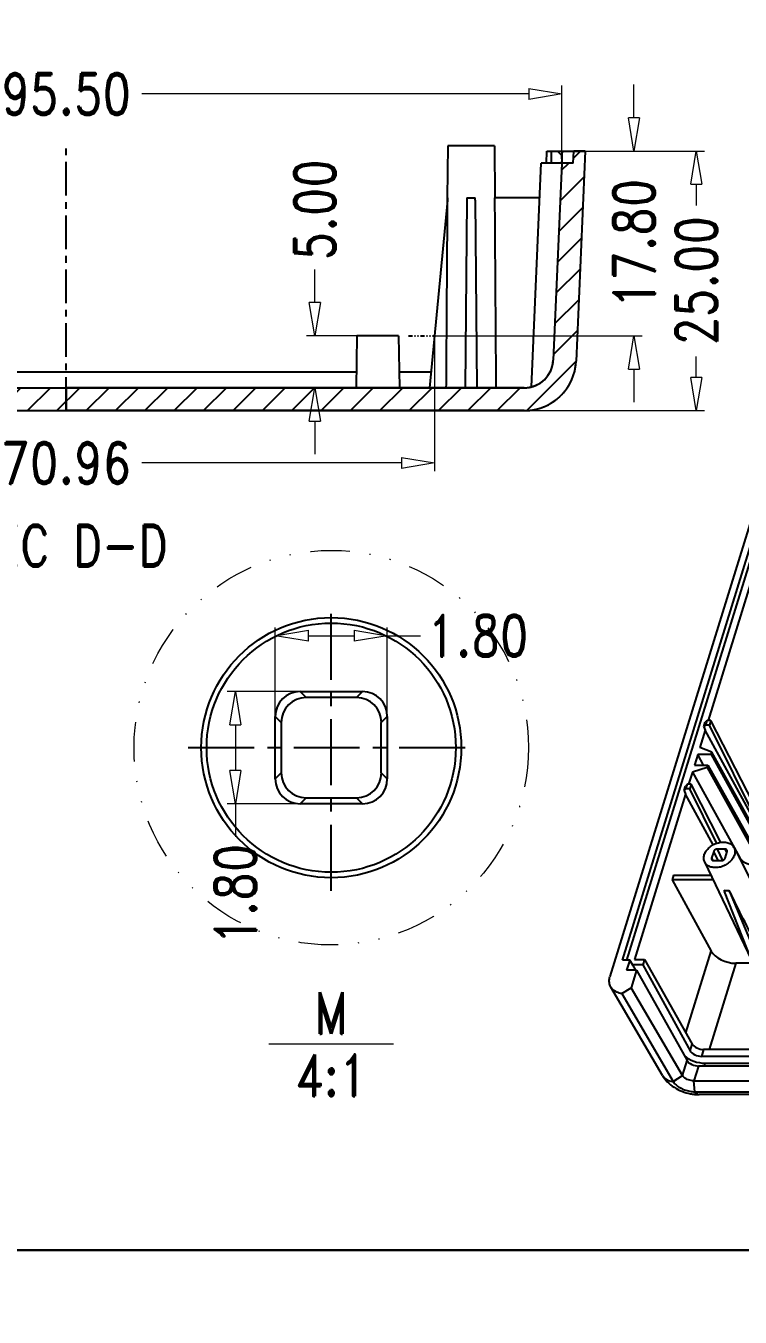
# Model space of a CAD drawing. Header units: millimetres. Extents: x 780 to 1231, y 190 to 834.
# Drawn here: x 849.1 to 917.9, y 505.5 to 629.8 of the extents above; entities that cross this region are included whole.
import ezdxf
from ezdxf.enums import TextEntityAlignment as Align

# ---------------------------------------------------------------- set-up
doc = ezdxf.new("R2010")
doc.units = ezdxf.units.MM
doc.linetypes.add('CENTER', pattern=[50.8, 31.75, -6.35, 6.35, -6.35])
doc.linetypes.add('DIVIDE', pattern=[31.75, 12.7, -6.35, 0, -6.35, 0, -6.35])
doc.layers.add('dim', color=3, linetype='Continuous', lineweight=9)
doc.layers.add('hatch', color=56, linetype='Continuous', lineweight=9)
doc.styles.add('LongTou', font='romand.shx', dxfattribs={"width": 0.8, "bigfont": 'whgdtxt.shx'})
doc.dimstyles.new('YanXiu', dxfattribs={"dimtxt": 2.5, "dimasz": 2.2, "dimexe": 1, "dimexo": 0, "dimgap": 0.66, "dimtad": 0, "dimzin": 1, "dimdsep": 46, "dimtxsty": 'LongTou', "dimblk": 'CLOSEDBLANK', "dimcen": 0, "dimclrd": 256, "dimclre": 131, "dimclrt": 42, "dimazin": 0, "dimtfac": 1, "dimtofl": 0, "dimtmove": 0, "dimatfit": 3, "dimldrblk": 'CLOSEDBLANK', "dimfxl": 1, "dimlwd": 5, "dimlwe": 5, "dimarcsym": 0})

# ---------------------------------------------------------------- blocks, each defined once
blk = doc.blocks.new('*u460')
at = {"color": 7}
for p, q in [((-29.61, 68.83), (-67.86, -54.93)), ((-66.14, -52.66), (-29.3, 66.56)), ((-65.51, -52.66), (-28.91, 65.8)), ((-47.76, 1.53), (-54.32, -19.68)), ((-54.74, -21.03), (-55.47, -23.41)), ((-54.94, -20.56), (-54.74, -19.93)), ((-54.94, -20.56), (-54.68, -20.31)), ((-54.94, -20.56), (-54.74, -21.03)), ((-54.48, -19.68), (-54.74, -19.93)), ((-48.23, -32.96), (-54.74, -21.03)), ((-54.68, -20.31), (-54.48, -19.68)), ((-54.16, -20.31), (-54.68, -20.31)), ((-53.97, -19.68), (-54.48, -19.68)), ((-53.97, -19.68), (-54.16, -20.31)), ((-47.51, -33.74), (-54.16, -20.31)), ((-47.23, -32.82), (-53.97, -19.68)), ((-55.77, -24.37), (-56.22, -25.82)), ((-54.97, -25.82), (-55.77, -24.37)), ((-53.92, -24.37), (-55.77, -24.37)), ((-53.82, -24.04), (-55.47, -23.41)), ((-53.92, -24.37), (-53.82, -24.04)), ((-53.92, -24.37), (-46.5, -37.84)), ((-46.38, -37.45), (-53.82, -24.04)), ((-54.47, -26.16), (-56.51, -26.78)), ((-56.22, -25.82), (-54.37, -25.82)), ((-54.47, -26.16), (-54.37, -25.82)), ((-54.47, -26.16), (-47.03, -39.56)), ((-54.37, -25.82), (-46.91, -39.17)), ((-56.51, -26.78), (-57.03, -28.46)), ((-56.51, -26.78), (-49.96, -38.58)), ((-57.45, -29.81), (-64.49, -52.58)), ((-57.65, -29.33), (-57.45, -28.7)), ((-57.65, -29.33), (-57.39, -29.08)), ((-57.65, -29.33), (-57.45, -29.81)), ((-57.2, -28.46), (-57.45, -28.7)), ((-53.64, -36.79), (-57.45, -29.81)), ((-57.39, -29.08), (-57.2, -28.46)), ((-56.87, -29.08), (-57.39, -29.08)), ((-56.68, -28.46), (-57.2, -28.46)), ((-56.68, -28.46), (-56.87, -29.08)), ((-53.16, -36.59), (-56.87, -29.08)), ((-52.58, -36.45), (-56.68, -28.46)), ((-50.78, -37.17), (-47.92, -42.82)), ((-53.57, -37.7), (-53.86, -38.64)), ((-53.86, -38.64), (-53.71, -38.93)), ((-53.59, -38.96), (-52.48, -38.96)), ((-52.94, -38.96), (-53.57, -37.7)), ((-53.11, -37.39), (-52.36, -38.94)), ((-52, -37.39), (-53.11, -37.39)), ((-52.02, -38.64), (-51.73, -37.7)), ((-51.78, -37.85), (-52, -37.39)), ((-50, -38.71), (-49.96, -38.58)), ((-54.82, -39.15), (-48.39, -52.68)), ((-59.1, -40.97), (-59.29, -41.59)), ((-59.29, -41.59), (-53.93, -51.41)), ((-53.66, -41.59), (-59.29, -41.59)), ((-59.1, -40.97), (-53.96, -40.97)), ((-52.18, -43.03), (-52.11, -43.2)), ((-52.18, -43.05), (-52.11, -43.2)), ((-52.12, -43.2), (-47.17, -55.79)), ((-51.38, -43.2), (-46.14, -55.79)), ((-57.41, -62.67), (-53.93, -51.41)), ((-65.13, -52.66), (-66.14, -52.66)), ((-65.13, -52.66), (-65.56, -54.06)), ((-64.72, -53.33), (-65.13, -52.66)), ((-64.49, -52.58), (-63.11, -52.58)), ((-63.11, -52.58), (-63.33, -53.32)), ((-63.11, -52.58), (-56.54, -64.21)), ((-50.54, -53.09), (-54.21, -64.97)), ((-48.23, -53.09), (-50.54, -53.09)), ((-64.18, -54.06), (-65.56, -54.06)), ((-64.18, -54.06), (-64.93, -56.48)), ((-63.33, -53.32), (-64.72, -53.32)), ((-64.31, -54.06), (-64.71, -53.32)), ((-64.18, -54.06), (-57.24, -66.47)), ((-63.33, -53.32), (-56.82, -65.12)), ((-60.62, -68.52), (-67.73, -56.36)), ((-66.23, -57.26), (-64.93, -56.48)), ((-57.88, -68.54), (-64.93, -56.48)), ((-66.23, -57.26), (-59.15, -69.36)), ((-56.82, -65.12), (-56.54, -64.21)), ((-54.96, -64.97), (-55.25, -65.9)), ((24.19, -64.97), (-54.96, -64.97)), ((-57.88, -68.54), (-57.24, -66.47)), ((-55.66, -67.24), (-56.29, -69.27)), ((25.21, -67.24), (-55.66, -67.24)), ((24.61, -65.9), (-55.25, -65.9)), ((-54.79, -66.83), (-54.91, -67.24)), ((-54.79, -66.83), (25.03, -66.83)), ((-59.15, -69.36), (-57.88, -68.54)), ((-59.13, -69.39), (-57.87, -68.55)), ((-56.29, -69.27), (24.99, -69.27)), ((-56.18, -70.76), (-56.29, -69.27)), ((-56.18, -70.76), (25.11, -70.76)), ((25.69, -71.16), (-55.59, -71.16))]:
    blk.add_line(p, q, dxfattribs=at)
for centre, radius, start, end in [((-51.84, -40.83), 2.25, 261.0769, 267.1594), ((-51.83, -40.65), 2.43, 267.1192, 270.0114), ((-55.59, -65.12), 6.04, 264.1015, 269.964)]:
    blk.add_arc(centre, radius, start, end, dxfattribs=at)
for centre, major_axis, ratio, start_param, end_param in [((-47.15, -37.62), (2.95, 0.58), 0.643338, -2.936141, -1.655096), ((-51.39, -51.33), (2.67, -0.84), 0.578827, -2.600069, -1.072906), ((-55.64, -65.09), (1.24, -0.39), 0.575058, -2.601859, -1.074696), ((-55.36, -64.17), (1.24, -0.38), 0.566235, -2.60586, -1.078696), ((-55.64, -65.09), (2.67, -0.83), 0.575058, 4.072628, 5.208489), ((-56.06, -66.43), (1.24, -0.38), 0.570021, -2.604175, -1.077012)]:
    blk.add_ellipse(centre, major_axis=major_axis, ratio=ratio, start_param=start_param, end_param=end_param, dxfattribs=at)
for points, start_tangent, end_tangent in [([(-54.82, -39.15), (-54.93, -38.72), (-54.87, -38.18), (-54.6, -37.64), (-54.16, -37.15), (-53.59, -36.75), (-52.93, -36.5), (-52.25, -36.41)], (-0.428097, 0.903733), (1, 0)), ([(-50.78, -37.17), (-50.66, -37.62), (-50.72, -38.17), (-50.99, -38.71), (-51.43, -39.2), (-52, -39.59), (-52.66, -39.85), (-53.34, -39.93)], (0.451016, -0.892516), (-1, 0)), ([(-52.25, -36.41), (-51.63, -36.5), (-51.13, -36.75), (-50.8, -37.14), (-50.78, -37.17)], (1, 0), (0.451016, -0.892516)), ([(-53.86, -38.64), (-53.87, -38.76), (-53.85, -38.82)], (-0.295247, -0.955421), (0.451606, -0.892217)), ([(-53.85, -38.82), (-53.82, -38.86), (-53.72, -38.93)], (0.451606, -0.892217), (0.928123, -0.372273)), ([(-53.72, -38.93), (-53.59, -38.96)], (0.928123, -0.372273), (1, 0)), ([(-53.11, -37.39), (-53.26, -37.41), (-53.39, -37.48), (-53.5, -37.58), (-53.57, -37.7)], (-1, 0), (-0.295247, -0.955421)), ([(-52.48, -38.96), (-52.33, -38.93), (-52.2, -38.86), (-52.08, -38.76), (-52.02, -38.64)], (1, 0), (0.295247, 0.955421)), ([(-51.74, -37.53), (-51.77, -37.48), (-51.87, -37.41), (-52, -37.39)], (-0.429794, 0.902927), (-1, 0)), ([(-51.73, -37.7), (-51.72, -37.58), (-51.74, -37.53)], (0.295247, 0.955421), (-0.429794, 0.902927)), ([(-53.34, -39.93), (-53.96, -39.85), (-54.46, -39.59), (-54.79, -39.21), (-54.82, -39.15)], (-1, 0), (-0.428097, 0.903733)), ([(-51.82, -43.08), (-51.7, -43.07), (-51.57, -43.06), (-51.45, -43.05)], (1, 0), (0.989801, 0.142458)), ([(-51.38, -43.2), (-51.4, -43.15), (-51.42, -43.1), (-51.45, -43.05)], (-0.434118, 0.900856), (-0.434118, 0.900856)), ([(-45.75, -54.53), (-47.62, -50.76), (-49.5, -46.98), (-51.38, -43.2)], (-0.444801, 0.895629), (-0.444516, 0.895771)), ([(-67.73, -56.35), (-67.81, -56.2), (-67.95, -55.59), (-67.86, -54.93)], (-0.505806, 0.862647), (0.295247, 0.955421)), ([(-66.23, -57.26), (-66.92, -57.06), (-67.46, -56.7), (-67.73, -56.35)], (-0.991019, 0.133718), (-0.505806, 0.862647)), ([(-60.62, -68.52), (-59.96, -69.38), (-59.02, -70.15), (-57.94, -70.7), (-56.79, -71.04), (-56.21, -71.12)], (0.504905, -0.863175), (0.994762, -0.102217)), ([(-60.62, -68.52), (-60.37, -68.85), (-59.83, -69.21), (-59.13, -69.39)], (0.506165, -0.862437), (0.994109, -0.108382)), ([(-57.87, -68.55), (-57.87, -68.54), (-57.88, -68.54)], (-0.537637, 0.843177), (-0.480331, 0.877088)), ([(-56.29, -69.27), (-56.67, -69.23), (-57.04, -69.13), (-57.38, -68.98), (-57.67, -68.78), (-57.87, -68.55)], (-0.999999, 0.001415), (-0.538089, 0.842888)), ([(-59.15, -69.36), (-59.14, -69.37), (-59.14, -69.38), (-59.13, -69.39)], (0.504681, -0.863306), (0.533148, -0.846022)), ([(-59.13, -69.39), (-58.76, -69.82), (-58.23, -70.2), (-57.58, -70.5), (-56.87, -70.69), (-56.17, -70.76)], (0.530748, -0.84753), (0.999998, 0.001842)), ([(-56.17, -70.76), (-55.87, -71.07), (-55.59, -71.16)], (0.563072, -0.826408), (0.999842, -0.017751))]:
    blk.add_spline(points, degree=3, dxfattribs=dict(at, start_tangent=start_tangent, end_tangent=end_tangent))
blk = doc.blocks.new('_ClosedBlank')
at = {"color": 0, "linetype": 'ByBlock', "lineweight": -2}
for p, q in [((-1, 0.167), (0, 0)), ((-1, 0.167), (-1, -0.167)), ((0, 0), (-1, -0.167))]:
    blk.add_line(p, q, dxfattribs=at)
blk = doc.blocks.new('*D60')
at = {"layer": 'Defpoints', "color": 0}
for p in [(-3, 5.4), (-9.24, -5.4), (-3, -5.4)]:
    blk.add_point(p, dxfattribs=at)
at = {"layer": 'dim', "color": 131, "lineweight": 5}
for p, q in [((-3, 5.4), (-10.04, 5.4)), ((-3, -5.4), (-10.04, -5.4))]:
    blk.add_line(p, q, dxfattribs=at)
at = {"layer": 'dim', "lineweight": 5}
for p, q in [((-9.24, 2.2), (-9.24, -2.2)), ((-9.24, -5.4), (-9.24, -8.6))]:
    blk.add_line(p, q, dxfattribs=at)
at = {"layer": 'dim', "lineweight": 5, "xscale": 3.2, "yscale": 3.2, "zscale": 3.2}
for p, rotation in [((-9.24, 5.4), 90), ((-9.24, -5.4), 270)]:
    blk.add_blockref('_ClosedBlank', p, dxfattribs=dict(at, rotation=rotation))
at = {"layer": 'dim', "color": 6, "insert": (-9.24, -14.12), "char_height": 4, "attachment_point": 5, "rotation": 90, "style": 'LongTou'}
blk.add_mtext('1.80', dxfattribs=at)
blk = doc.blocks.new('*D61')
at = {"layer": 'Defpoints', "color": 0}
for p in [(5.4, 10.78), (-5.4, 3), (5.4, 3)]:
    blk.add_point(p, dxfattribs=at)
at = {"layer": 'dim', "color": 131, "lineweight": 5}
for p, q in [((-5.4, 3), (-5.4, 11.58)), ((5.4, 3), (5.4, 11.58))]:
    blk.add_line(p, q, dxfattribs=at)
at = {"layer": 'dim', "lineweight": 5}
for p, q in [((-2.2, 10.78), (2.2, 10.78)), ((5.4, 10.78), (8.6, 10.78))]:
    blk.add_line(p, q, dxfattribs=at)
at = {"layer": 'dim', "lineweight": 5, "xscale": 3.2, "yscale": 3.2, "zscale": 3.2, "rotation": 180}
blk.add_blockref('_ClosedBlank', (-5.4, 10.78), dxfattribs=at)
at = {"layer": 'dim', "lineweight": 5, "xscale": 3.2, "yscale": 3.2, "zscale": 3.2}
blk.add_blockref('_ClosedBlank', (5.4, 10.78), dxfattribs=at)
at = {"layer": 'dim', "color": 6, "insert": (14.12, 10.78), "char_height": 4, "attachment_point": 5, "style": 'LongTou'}
blk.add_mtext('1.80', dxfattribs=at)
blk = doc.blocks.new('*D351')
at = {"layer": 'Defpoints', "color": 0}
for p in [(-207.93, -276.65), (-213.81, -301.65), (-197.24, -301.65)]:
    blk.add_point(p, dxfattribs=at)
at = {"layer": 'dim', "color": 131, "lineweight": 5}
for p, q in [((-207.93, -276.65), (-196.44, -276.65)), ((-213.81, -301.65), (-196.44, -301.65))]:
    blk.add_line(p, q, dxfattribs=at)
at = {"layer": 'dim', "lineweight": 5}
for p, q in [((-197.24, -279.85), (-197.24, -281.88)), ((-197.24, -298.45), (-197.24, -296.43))]:
    blk.add_line(p, q, dxfattribs=at)
at = {"layer": 'dim', "lineweight": 5, "xscale": 3.2, "yscale": 3.2, "zscale": 3.2}
for p, rotation in [((-197.24, -276.65), 90), ((-197.24, -301.65), 270)]:
    blk.add_blockref('_ClosedBlank', p, dxfattribs=dict(at, rotation=rotation))
at = {"layer": 'dim', "color": 42, "insert": (-197.24, -289.15), "char_height": 4, "attachment_point": 5, "rotation": 90, "style": 'LongTou'}
blk.add_mtext('25.00', dxfattribs=at)
blk = doc.blocks.new('*D350')
at = {"layer": 'Defpoints', "color": 0}
for p in [(-207.93, -276.65), (-222.45, -294.45), (-203.24, -294.45)]:
    blk.add_point(p, dxfattribs=at)
at = {"layer": 'dim', "lineweight": 5}
for p, q in [((-203.24, -273.45), (-203.24, -270.25)), ((-203.24, -297.65), (-203.24, -300.85))]:
    blk.add_line(p, q, dxfattribs=at)
at = {"layer": 'dim', "color": 131, "lineweight": 5}
for p, q in [((-207.93, -276.65), (-202.44, -276.65)), ((-222.45, -294.45), (-202.44, -294.45))]:
    blk.add_line(p, q, dxfattribs=at)
at = {"layer": 'dim', "lineweight": 5, "xscale": 3.2, "yscale": 3.2, "zscale": 3.2}
for p, rotation in [((-203.24, -276.65), 270), ((-203.24, -294.45), 90)]:
    blk.add_blockref('_ClosedBlank', p, dxfattribs=dict(at, rotation=rotation))
at = {"layer": 'dim', "color": 42, "insert": (-203.24, -285.55), "char_height": 4, "attachment_point": 5, "rotation": 90, "style": 'LongTou'}
blk.add_mtext('17.80', dxfattribs=at)
blk = doc.blocks.new('*D349')
at = {"layer": 'Defpoints', "color": 0}
for p in [(-210.18, -271.15), (-305.68, -277.8), (-210.18, -277.8)]:
    blk.add_point(p, dxfattribs=at)
at = {"layer": 'dim', "color": 131, "lineweight": 5}
for p, q in [((-305.68, -277.8), (-305.68, -270.35)), ((-210.18, -277.8), (-210.18, -270.35))]:
    blk.add_line(p, q, dxfattribs=at)
at = {"layer": 'dim', "lineweight": 5}
for p, q in [((-302.48, -271.15), (-265.21, -271.15)), ((-213.38, -271.15), (-250.65, -271.15))]:
    blk.add_line(p, q, dxfattribs=at)
at = {"layer": 'dim', "lineweight": 5, "xscale": 3.2, "yscale": 3.2, "zscale": 3.2, "rotation": 180}
blk.add_blockref('_ClosedBlank', (-305.68, -271.15), dxfattribs=at)
at = {"layer": 'dim', "lineweight": 5, "xscale": 3.2, "yscale": 3.2, "zscale": 3.2}
blk.add_blockref('_ClosedBlank', (-210.18, -271.15), dxfattribs=at)
at = {"layer": 'dim', "color": 42, "insert": (-257.93, -271.15), "char_height": 4, "attachment_point": 5, "style": 'LongTou'}
blk.add_mtext('95.50', dxfattribs=at)
blk = doc.blocks.new('*D348')
at = {"layer": 'Defpoints', "color": 0}
for p in [(-233.98, -294.45), (-229.93, -294.45), (-230.02, -299.45)]:
    blk.add_point(p, dxfattribs=at)
at = {"layer": 'dim', "lineweight": 5}
for p, q in [((-233.98, -291.25), (-233.98, -288.05)), ((-233.98, -302.65), (-233.98, -305.85))]:
    blk.add_line(p, q, dxfattribs=at)
at = {"layer": 'dim', "color": 131, "lineweight": 5}
for p, q in [((-229.93, -294.45), (-234.78, -294.45)), ((-230.02, -299.45), (-234.78, -299.45))]:
    blk.add_line(p, q, dxfattribs=at)
at = {"layer": 'dim', "lineweight": 5, "xscale": 3.2, "yscale": 3.2, "zscale": 3.2}
for p, rotation in [((-233.98, -294.45), 270), ((-233.98, -299.45), 90)]:
    blk.add_blockref('_ClosedBlank', p, dxfattribs=dict(at, rotation=rotation))
at = {"layer": 'dim', "color": 42, "insert": (-233.98, -282.3), "char_height": 4, "attachment_point": 5, "rotation": 90, "style": 'LongTou'}
blk.add_mtext('5.00', dxfattribs=at)
blk = doc.blocks.new('*D346')
at = {"layer": 'Defpoints', "color": 0}
for p in [(-293.41, -294.45), (-222.45, -294.45), (-222.45, -306.69)]:
    blk.add_point(p, dxfattribs=at)
at = {"layer": 'dim', "color": 131, "lineweight": 5}
for p, q in [((-293.41, -294.45), (-293.41, -307.49)), ((-222.45, -294.45), (-222.45, -307.49))]:
    blk.add_line(p, q, dxfattribs=at)
at = {"layer": 'dim', "lineweight": 5}
for p, q in [((-290.21, -306.69), (-265.21, -306.69)), ((-225.65, -306.69), (-250.65, -306.69))]:
    blk.add_line(p, q, dxfattribs=at)
at = {"layer": 'dim', "lineweight": 5, "xscale": 3.2, "yscale": 3.2, "zscale": 3.2, "rotation": 180}
blk.add_blockref('_ClosedBlank', (-293.41, -306.69), dxfattribs=at)
at = {"layer": 'dim', "lineweight": 5, "xscale": 3.2, "yscale": 3.2, "zscale": 3.2}
blk.add_blockref('_ClosedBlank', (-222.45, -306.69), dxfattribs=at)
at = {"layer": 'dim', "color": 42, "insert": (-257.93, -306.69), "char_height": 4, "attachment_point": 5, "style": 'LongTou'}
blk.add_mtext('70.96', dxfattribs=at)
blk = doc.blocks.new('u58')
at = {"color": 1, "linetype": 'CENTER', "ltscale": 0.2}
for p, q in [((0, -13.776), (0, 13.776)), ((-13.776, 0), (13.776, 0))]:
    blk.add_line(p, q, dxfattribs=at)
at = {"color": 7}
for p, q in [((-2.424, 4.824), (-3, 5.4)), ((-3, 5.4), (3, 5.4)), ((3, 5.4), (2.424, 4.824)), ((2.424, 4.824), (-2.424, 4.824)), ((-5.4, -3), (-5.4, 3)), ((-4.824, 2.424), (-5.4, 3)), ((5.4, 3), (4.824, 2.424)), ((5.4, 3), (5.4, -3)), ((-4.824, 2.424), (-4.824, -2.424)), ((4.824, -2.424), (4.824, 2.424)), ((-5.4, -3), (-4.824, -2.424)), ((5.4, -3), (4.824, -2.424)), ((-3, -5.4), (-2.424, -4.824)), ((-2.424, -4.824), (2.424, -4.824)), ((3, -5.4), (2.424, -4.824)), ((3, -5.4), (-3, -5.4))]:
    blk.add_line(p, q, dxfattribs=at)
for radius in [12.524, 12]:
    blk.add_circle((0, 0), radius, dxfattribs=at)
for centre, major_axis, start_param, end_param in [((-3, 3), (1.698, -1.698), 2.3563468, 3.9268385), ((3, 3), (1.698, 1.698), -0.7852459, 0.7852459), ((-2.424, 2.424), (-1.698, 1.698), -0.7852459, 0.7852459), ((2.424, 2.424), (-1.698, -1.698), 2.3563468, 3.9268385), ((-2.424, -2.424), (1.698, 1.698), 2.3563468, 3.9268385), ((2.424, -2.424), (-1.698, 1.698), 2.3563468, 3.9268385), ((-3, -3), (1.698, 1.698), -3.9268385, -2.3563468), ((3, -3), (1.698, -1.698), -0.7852459, 0.7852459)]:
    blk.add_ellipse(centre, major_axis=major_axis, ratio=0.9996955, start_param=start_param, end_param=end_param, dxfattribs=at)
at = {"layer": 'hatch', "color": 4, "linetype": 'DIVIDE', "ltscale": 0.3}
blk.add_circle((0, 0), 19, dxfattribs=at)
at = {"layer": 'dim'}
dim = blk.add_linear_dim(base=(5.4, 10.781), p1=(-5.4, 3), p2=(5.4, 3), dimstyle='YanXiu', override={"dimtxt": 4, "dimasz": 3.2, "dimexe": 0.7996, "dimgap": 0.7996, "dimlfac": 0.166667, "dimclrt": 6}, dxfattribs=at)
dim.commit()
dim.dimension.update_dxf_attribs({"geometry": '*D61', "text_midpoint": (14.123, 10.781)})
dim = blk.add_linear_dim(base=(-9.243, -5.4), p1=(-3, 5.4), p2=(-3, -5.4), angle=90, dimstyle='YanXiu', override={"dimtxt": 4, "dimasz": 3.2, "dimexe": 0.7996, "dimgap": 0.7996, "dimlfac": 0.166667, "dimclrt": 6}, dxfattribs=at)
dim.commit()
dim.dimension.update_dxf_attribs({"geometry": '*D60', "text_midpoint": (-9.243, -14.123)})
blk = doc.blocks.new('*u464')
h = blk.add_hatch()
h.set_pattern_fill('1', color=5, scale=2, angle=45, style=0, pattern_type=0)
h.set_pattern_definition([(45, (-833.6006, -57.748), (-1.4142136, 1.4142136), [])])
edge = h.paths.add_edge_path()
edge.add_line((-152.453, 83.07), (-152.453, 80.87))
edge.add_line((-196.575, 80.87), (-152.453, 80.87))
edge.add_spline(control_points=[(-196.575, 80.87), (-199.403, 80.87), (-201.446, 82.826), (-201.57, 85.652)], knot_values=[0, 0, 0, 0, 1, 1, 1, 1], weights=[1, 0.8149093, 0.8149093, 1], degree=3, periodic=0)
edge.add_line((-201.57, 85.652), (-202.453, 105.87))
edge.add_line((-201.351, 105.87), (-202.453, 105.87))
edge.add_line((-201.29, 104.72), (-201.351, 105.87))
edge.add_line((-200.2, 104.72), (-201.29, 104.72))
edge.add_line((-200.2, 104.72), (-199.372, 85.748))
edge.add_spline(control_points=[(-199.372, 85.748), (-199.303, 84.165), (-198.159, 83.07), (-196.575, 83.07)], knot_values=[0, 0, 0, 0, 1, 1, 1, 1], weights=[1, 0.8149093, 0.8149093, 1], degree=3, periodic=0)
edge.add_line((-196.575, 83.07), (-184.54, 83.07))
edge.add_line((-184.453, 88.07), (-184.54, 83.07))
edge.add_line((-184.453, 88.07), (-183.353, 88.07))
edge.add_line((-183.257, 82.57), (-183.353, 88.07))
edge.add_line((-181.649, 82.57), (-183.257, 82.57))
edge.add_line((-181.649, 82.57), (-181.553, 88.07))
edge.add_line((-181.553, 88.07), (-180.453, 88.07))
edge.add_line((-180.453, 88.07), (-180.365, 83.07))
edge.add_line((-180.365, 83.07), (-152.453, 83.07))
edge = h.paths.add_edge_path()
edge.add_line((-152.453, 83.07), (-152.453, 80.87))
edge.add_line((-152.453, 83.07), (-152.453, 80.87))
edge = h.paths.add_edge_path()
edge.add_line((-152.453, 83.07), (-152.453, 80.87))
edge.add_line((-108.331, 83.07), (-152.453, 83.07))
edge.add_spline(control_points=[(-108.331, 83.07), (-106.747, 83.07), (-105.602, 84.165), (-105.533, 85.748)], knot_values=[0, 0, 0, 0, 1, 1, 1, 1], weights=[1, 0.8149093, 0.8149093, 1], degree=3, periodic=0)
edge.add_line((-104.705, 104.72), (-105.533, 85.748))
edge.add_line((-103.615, 104.72), (-104.705, 104.72))
edge.add_line((-103.615, 104.72), (-103.555, 105.87))
edge.add_line((-102.453, 105.87), (-103.555, 105.87))
edge.add_line((-102.453, 105.87), (-103.335, 85.652))
edge.add_spline(control_points=[(-108.331, 80.87), (-105.502, 80.87), (-103.459, 82.826), (-103.335, 85.652)], knot_values=[0, 0, 0, 0, 1, 1, 1, 1], weights=[1, 0.8149093, 0.8149093, 1], degree=3, periodic=0)
edge.add_line((-108.331, 80.87), (-152.453, 80.87))
at = {"color": 1, "linetype": 'CENTER', "ltscale": 0.102}
blk.add_line((-152.453, 80.87), (-152.453, 106.37), dxfattribs=at)
at = {"color": 7}
for p, q in [((-115.703, 106.37), (-115.746, 101.37)), ((-111.203, 106.37), (-115.703, 106.37)), ((-111.203, 106.37), (-111.159, 101.37)), ((-106.203, 104.72), (-106.153, 105.87)), ((-106.153, 105.87), (-102.453, 105.87)), ((-105.716, 104.72), (-105.706, 105.87)), ((-105.145, 105.87), (-104.731, 105.47)), ((-104.669, 105.487), (-104.653, 105.87)), ((-103.615, 104.72), (-103.555, 105.87)), ((-103.615, 104.72), (-103.555, 105.87)), ((-102.453, 105.87), (-103.555, 105.87)), ((-102.453, 105.87), (-103.335, 85.652)), ((-102.453, 105.87), (-103.335, 85.652)), ((-107.648, 83.154), (-106.707, 104.72)), ((-103.615, 104.72), (-106.707, 104.72)), ((-104.705, 104.72), (-105.533, 85.748)), ((-104.705, 104.72), (-105.533, 85.748)), ((-104.731, 105.47), (-104.705, 104.72)), ((-103.615, 104.72), (-104.705, 104.72)), ((-104.703, 104.72), (-104.686, 105.103)), ((-104.686, 105.103), (-104.669, 105.487)), ((-115.713, 101.138), (-117.453, 83.07)), ((-115.746, 101.37), (-115.711, 101.37)), ((-115.712, 101.248), (-115.713, 101.136)), ((-115.711, 101.37), (-115.712, 101.248)), ((-113.855, 101.136), (-114.012, 83.07)), ((-113.853, 101.37), (-113.053, 101.37)), ((-113.853, 101.37), (-113.853, 101.136)), ((-113.053, 101.138), (-113.053, 101.37)), ((-113.051, 101.138), (-112.893, 83.07)), ((-106.853, 101.37), (-111.194, 101.37)), ((-124.453, 88.07), (-124.54, 83.07)), ((-120.453, 88.07), (-124.453, 88.07)), ((-120.453, 88.07), (-120.365, 83.07)), ((-124.514, 84.57), (-180.392, 84.57)), ((-117.308, 84.57), (-120.392, 84.57)), ((-180.365, 83.07), (-152.453, 83.07)), ((-180.365, 83.07), (-108.331, 83.07)), ((-152.453, 83.07), (-152.453, 80.87)), ((-152.453, 83.07), (-152.453, 80.87)), ((-152.453, 83.07), (-152.453, 80.87)), ((-152.453, 83.07), (-152.453, 80.87)), ((-108.331, 83.07), (-152.453, 83.07)), ((-196.575, 80.87), (-152.453, 80.87)), ((-196.575, 80.87), (-108.331, 80.87)), ((-108.331, 80.87), (-152.453, 80.87))]:
    blk.add_line(p, q, dxfattribs=at)
at = {"color": 2, "linetype": 'DIVIDE', "ltscale": 0.03}
blk.add_line((-119.471, 88.07), (-116.971, 88.07), dxfattribs=at)
at = {"color": 7}
for radius in [2.8, 5]:
    blk.add_arc((-108.331, 85.87), radius, 270, 357.5, dxfattribs=at)
for points, start_tangent, end_tangent in [([(-115.841, 83.07), (-115.799, 89.078), (-115.757, 95.1), (-115.713, 101.138)], (0.0069182, 0.9999761), (0.0073131, 0.9999733)), ([(-115.713, 101.138), (-115.712, 101.213), (-115.712, 101.292), (-115.711, 101.37)], (0.0088631, 0.9999607), (0.0088623, 0.9999607)), ([(-111.194, 101.37), (-111.15, 95.255), (-111.106, 89.155), (-111.064, 83.07)], (0.0073169, -0.9999732), (0.0069182, -0.9999761)), ([(-108.331, 83.07), (-108.3, 83.07), (-108.27, 83.071), (-108.239, 83.072), (-108.209, 83.073), (-108.178, 83.074), (-108.147, 83.076), (-108.116, 83.078), (-108.085, 83.081), (-108.054, 83.084), (-108.022, 83.087), (-107.991, 83.091), (-107.96, 83.095), (-107.928, 83.099), (-107.896, 83.104), (-107.865, 83.109), (-107.833, 83.115), (-107.801, 83.121), (-107.77, 83.127), (-107.738, 83.134), (-107.706, 83.141), (-107.674, 83.148), (-107.642, 83.156), (-107.611, 83.164), (-107.579, 83.173), (-107.547, 83.182), (-107.515, 83.192), (-107.483, 83.201), (-107.452, 83.212), (-107.42, 83.222), (-107.388, 83.233), (-107.357, 83.245), (-107.325, 83.257), (-107.294, 83.269), (-107.262, 83.282), (-107.231, 83.295), (-107.2, 83.309), (-107.168, 83.323), (-107.137, 83.337), (-107.107, 83.352), (-107.076, 83.367), (-107.045, 83.383), (-107.015, 83.399), (-106.984, 83.415), (-106.954, 83.432), (-106.924, 83.449), (-106.894, 83.467), (-106.864, 83.485), (-106.835, 83.503), (-106.806, 83.522), (-106.777, 83.541), (-106.748, 83.56), (-106.719, 83.58), (-106.691, 83.601), (-106.662, 83.621), (-106.634, 83.642), (-106.607, 83.664), (-106.579, 83.686), (-106.552, 83.708), (-106.525, 83.73), (-106.498, 83.753), (-106.472, 83.776), (-106.446, 83.8), (-106.42, 83.823), (-106.394, 83.847), (-106.369, 83.872), (-106.344, 83.897), (-106.32, 83.922), (-106.295, 83.947), (-106.271, 83.973), (-106.248, 83.999), (-106.225, 84.025), (-106.202, 84.052), (-106.179, 84.078), (-106.157, 84.105), (-106.135, 84.133), (-106.113, 84.16), (-106.092, 84.188), (-106.071, 84.216), (-106.051, 84.244), (-106.031, 84.273), (-106.011, 84.301), (-105.992, 84.33), (-105.973, 84.359), (-105.955, 84.389), (-105.937, 84.418), (-105.919, 84.448), (-105.902, 84.477), (-105.885, 84.507), (-105.868, 84.537), (-105.852, 84.568), (-105.836, 84.598), (-105.821, 84.628), (-105.806, 84.659), (-105.792, 84.69), (-105.777, 84.721), (-105.764, 84.751), (-105.75, 84.782), (-105.738, 84.814), (-105.725, 84.845), (-105.713, 84.876), (-105.701, 84.907), (-105.69, 84.939), (-105.679, 84.97), (-105.669, 85.001), (-105.659, 85.033), (-105.649, 85.064), (-105.64, 85.096), (-105.631, 85.127), (-105.623, 85.159), (-105.614, 85.19), (-105.607, 85.221), (-105.599, 85.253), (-105.593, 85.284), (-105.586, 85.316), (-105.58, 85.347), (-105.574, 85.378), (-105.569, 85.41), (-105.564, 85.441), (-105.559, 85.472), (-105.555, 85.503), (-105.551, 85.534), (-105.547, 85.565), (-105.544, 85.595), (-105.541, 85.626), (-105.539, 85.657), (-105.537, 85.687), (-105.535, 85.718), (-105.533, 85.748)], (1, 0), (0.0436194, 0.9990482)), ([(-108.331, 80.87), (-108.276, 80.87), (-108.222, 80.871), (-108.168, 80.873), (-108.113, 80.875), (-108.058, 80.878), (-108.003, 80.881), (-107.947, 80.885), (-107.892, 80.889), (-107.836, 80.895), (-107.78, 80.901), (-107.724, 80.907), (-107.668, 80.914), (-107.612, 80.922), (-107.555, 80.931), (-107.499, 80.94), (-107.442, 80.95), (-107.386, 80.96), (-107.329, 80.971), (-107.272, 80.983), (-107.215, 80.996), (-107.159, 81.009), (-107.102, 81.023), (-107.045, 81.038), (-106.988, 81.054), (-106.931, 81.07), (-106.874, 81.087), (-106.818, 81.105), (-106.761, 81.123), (-106.704, 81.142), (-106.648, 81.162), (-106.591, 81.182), (-106.535, 81.204), (-106.479, 81.226), (-106.423, 81.248), (-106.367, 81.272), (-106.311, 81.296), (-106.255, 81.321), (-106.2, 81.347), (-106.145, 81.373), (-106.09, 81.4), (-106.035, 81.428), (-105.981, 81.457), (-105.926, 81.486), (-105.872, 81.516), (-105.819, 81.547), (-105.766, 81.578), (-105.713, 81.61), (-105.66, 81.643), (-105.608, 81.677), (-105.556, 81.711), (-105.504, 81.746), (-105.453, 81.781), (-105.402, 81.818), (-105.352, 81.854), (-105.302, 81.892), (-105.252, 81.93), (-105.203, 81.969), (-105.154, 82.009), (-105.106, 82.049), (-105.059, 82.089), (-105.011, 82.131), (-104.965, 82.173), (-104.919, 82.215), (-104.873, 82.258), (-104.828, 82.302), (-104.784, 82.346), (-104.74, 82.391), (-104.696, 82.436), (-104.653, 82.482), (-104.611, 82.528), (-104.57, 82.575), (-104.529, 82.623), (-104.488, 82.67), (-104.449, 82.719), (-104.41, 82.767), (-104.371, 82.817), (-104.334, 82.866), (-104.296, 82.916), (-104.26, 82.967), (-104.224, 83.018), (-104.189, 83.069), (-104.155, 83.12), (-104.121, 83.172), (-104.088, 83.224), (-104.056, 83.277), (-104.024, 83.33), (-103.993, 83.383), (-103.963, 83.436), (-103.933, 83.49), (-103.905, 83.544), (-103.876, 83.598), (-103.849, 83.653), (-103.823, 83.707), (-103.797, 83.762), (-103.771, 83.817), (-103.747, 83.873), (-103.723, 83.928), (-103.7, 83.983), (-103.678, 84.039), (-103.656, 84.095), (-103.636, 84.151), (-103.615, 84.207), (-103.596, 84.263), (-103.577, 84.319), (-103.559, 84.375), (-103.542, 84.431), (-103.526, 84.487), (-103.51, 84.543), (-103.495, 84.6), (-103.48, 84.656), (-103.467, 84.712), (-103.454, 84.768), (-103.441, 84.824), (-103.43, 84.88), (-103.419, 84.936), (-103.408, 84.992), (-103.399, 85.048), (-103.39, 85.103), (-103.381, 85.159), (-103.374, 85.214), (-103.367, 85.27), (-103.36, 85.325), (-103.355, 85.38), (-103.35, 85.435), (-103.345, 85.489), (-103.341, 85.544), (-103.338, 85.598), (-103.335, 85.652)], (1, 0), (0.0436194, 0.9990482))]:
    blk.add_spline(points, degree=3, dxfattribs=dict(at, start_tangent=start_tangent, end_tangent=end_tangent))
at = {"layer": 'Defpoints'}
for points in [[(-225.168, 321.999), (0, 321.999), (0, 0), (-225.168, 0)], [(0, 321.999), (225.168, 321.999), (225.168, 0), (0, 0)]]:
    blk.add_lwpolyline(points, close=True, dxfattribs=at)
at = {"layer": 'hatch', "color": 6}
blk.add_line((-120.925, 19.861), (-132.925, 19.861), dxfattribs=at)
at = {"xscale": 0.7000000000000028, "yscale": 0.6999999999999886, "zscale": 0.7}
blk.add_blockref('*u460', (-52.58, 64.809), dxfattribs=at)
blk.add_blockref('u58', (-126.925, 48.412))
at = {"layer": 'hatch', "color": 6, "style": 'LongTou', "width": 0.8}
for s, p in [('SEC D-D', (-152.453, 67.87)), ('M', (-126.925, 22.861)), ('4:1', (-126.925, 16.861))]:
    blk.add_text(s, height=4, dxfattribs=at).set_placement(p, align=Align.MIDDLE)
at = {"layer": 'dim'}
for base, p1, p2, picture, middle, set_off in [((-104.7049, 111.3695), (-200.2003, 104.7201), (-104.7049, 104.7201), '*D349', (-152.4526, 111.3695), (105.4772, 382.5216)), ((-116.971, 75.836), (-187.934, 88.07), (-116.971, 88.07), '*D346', (-152.453, 75.836), (105.477, 382.522))]:
    dim = blk.add_linear_dim(base=base, p1=p1, p2=p2, dimstyle='YanXiu', override={"dimtxt": 4, "dimasz": 3.2, "dimexe": 0.7996, "dimgap": 0.7996}, dxfattribs=at)
    dim.commit()
    dim.dimension.update_dxf_attribs({"geometry": picture, "text_midpoint": middle, "insert": set_off})
for base, p1, p2, picture, middle in [((-97.763, 88.07), (-102.453, 105.87), (-116.971, 88.07), '*D350', (-97.763, 96.97)), ((-91.763, 80.87), (-102.453, 105.87), (-108.331, 80.87), '*D351', (-91.763, 93.37)), ((-128.5, 88.07), (-124.54, 83.07), (-124.453, 88.07), '*D348', (-128.5, 100.222))]:
    dim = blk.add_linear_dim(base=base, p1=p1, p2=p2, angle=90, dimstyle='YanXiu', override={"dimtxt": 4, "dimasz": 3.2, "dimexe": 0.7996, "dimgap": 0.7996}, dxfattribs=at)
    dim.commit()
    dim.dimension.update_dxf_attribs({"geometry": picture, "text_midpoint": middle, "insert": (105.477, 382.522)})

msp = doc.modelspace()

# ---------------------------------------------------------------- block references
msp.add_blockref('*u464', (1005.47, 511.89))
at = {"rotation": 180}
msp.add_blockref('*u464', (1005.47, 511.89), dxfattribs=at)

doc.saveas('drawing.dxf')
